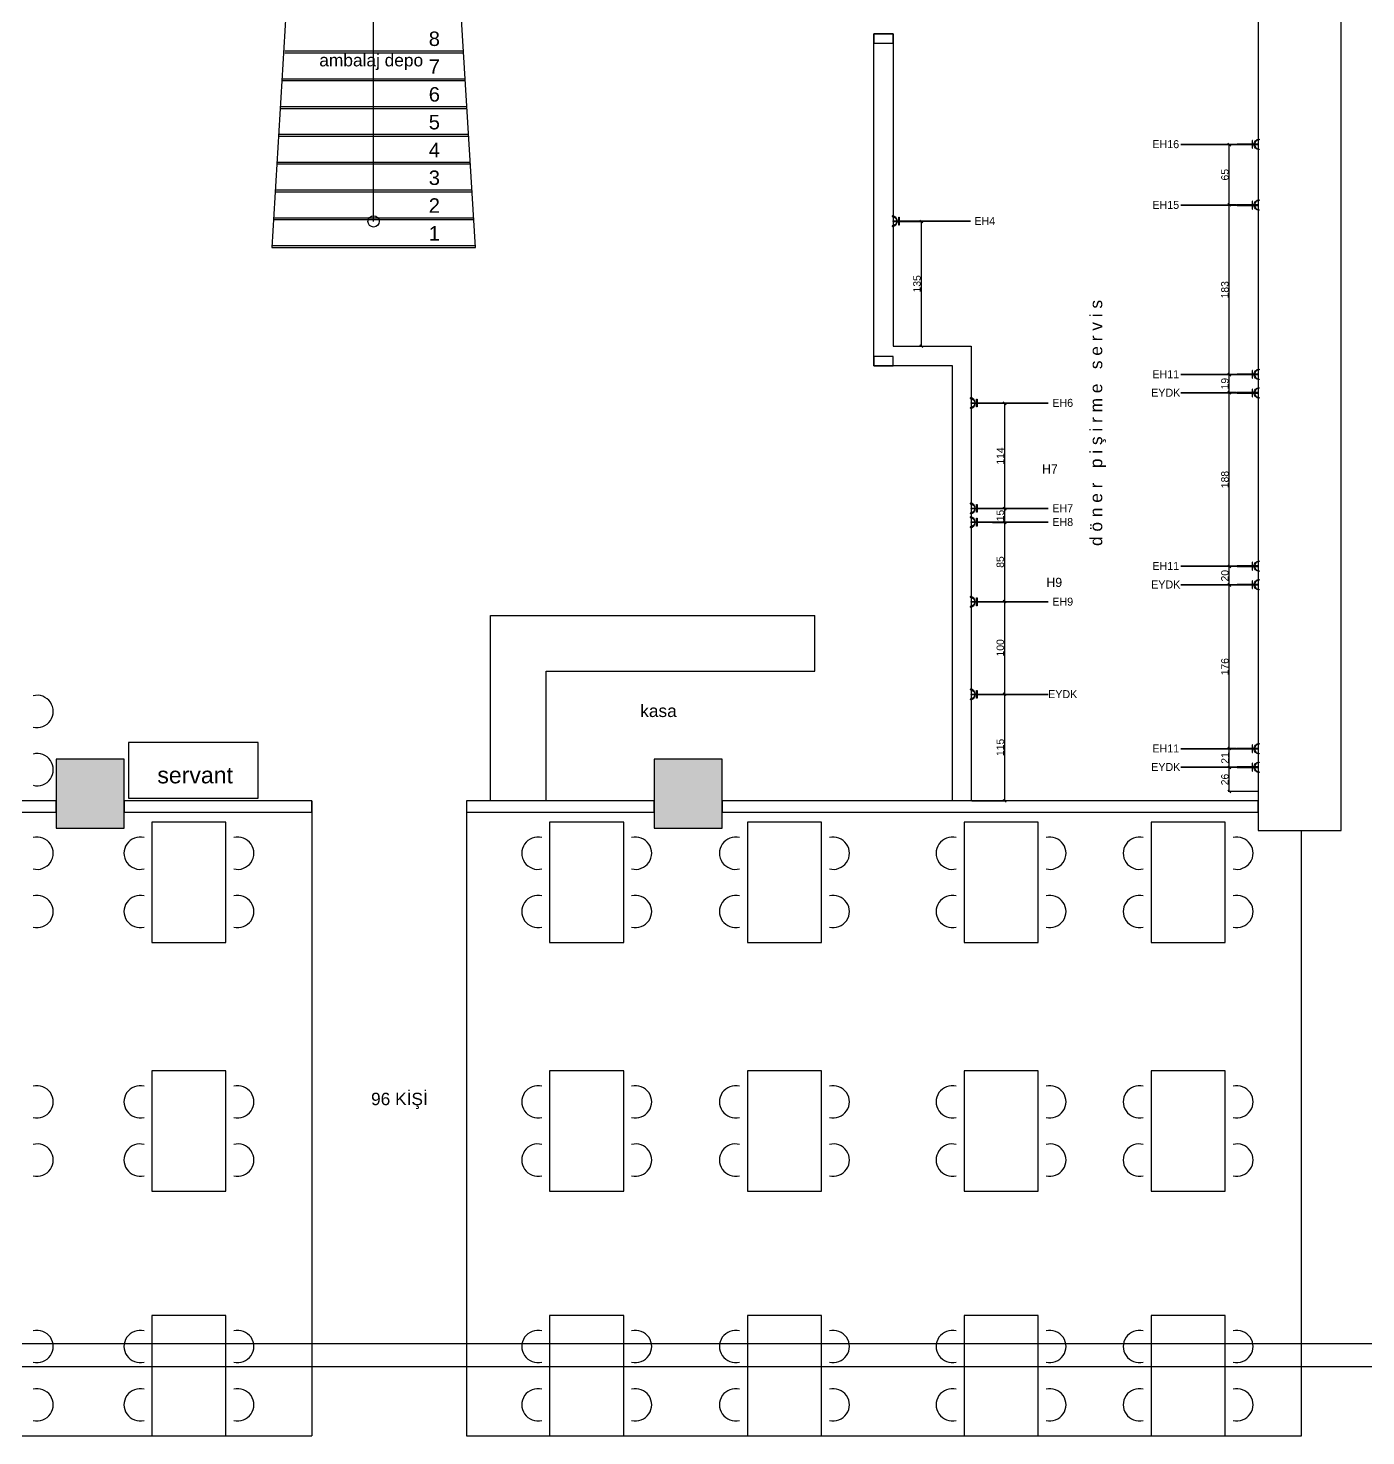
# Model space of a CAD drawing. Header units: millimetres. Extents: x -1066 to 22000, y -1118 to 1876.
# Drawn here: x 4918 to 6362, y -1118 to 401 of the extents above; entities that cross this region are included whole.
import ezdxf
from ezdxf.enums import TextEntityAlignment as Align

# ---------------------------------------------------------------- set-up
doc = ezdxf.new("R2010")
doc.units = ezdxf.units.MM
for name, color, linetype in [('DUVAR', 1, 'Continuous'), ('ELEKTRİK', 10, 'Continuous'), ('S2000-025 Antet', 7, 'Continuous')]:
    doc.layers.add(name, color=color, linetype=linetype)
doc.layers.add('ELK', color=1, linetype='Continuous', lineweight=35)
doc.styles.get("Standard").update_dxf_attribs({"font": 'arial.ttf'})
doc.styles.add('TAKSİM', font='GOTHIC.TTF', dxfattribs={"height": 20})
doc.dimstyles.new('OLCU50', dxfattribs={"dimtxt": 8, "dimasz": 3, "dimexe": 1.25, "dimexo": 0.625, "dimtad": 1, "dimdec": 0, "dimtxsty": 'Standard', "dimblk": 'OBLIQUE', "dimcen": 2.5, "dimclrd": 256, "dimclre": 251, "dimclrt": 25, "dimadec": 0, "dimazin": 0, "dimtfac": 1, "dimtdec": 0, "dimtmove": 0, "dimatfit": 3, "dimldrblk": 'OBLIQUE', "dimfxl": 1, "dimarcsym": 0})

# ---------------------------------------------------------------- blocks, each defined once
blk = doc.blocks.new('A$C50025146')
at = {"layer": 'ELEKTRİK'}
for points in [[(6.940050297998823e-05, 5.345355450490388), (6.940050297998823e-05, 5.908019846885509), (22.50664525620232, 5.908019846885509), (22.50664525620232, 5.345355450490388)], [(16.0258407970905, 9.846670621633166), (16.5885051934838, 9.846670621633166), (16.5885051934838, 1.406704675742731), (16.0258407970905, 1.406704675742731)]]:
    blk.add_hatch(color=256, dxfattribs=at).paths.add_polyline_path(points)
h = blk.add_hatch(color=256, dxfattribs=at)
edge = h.paths.add_edge_path()
edge.add_line((23.70435837441619, 11.25333161261187), (23.70435837441619, 10.69066721622039))
edge.add_ellipse((23.70435837441619, 5.626687648689767), major_axis=(3.580774291992597, -3.580774291992606), ratio=0.9999999999999413, start_angle=134.9999999999983, end_angle=314.9999999999983)
edge.add_line((23.70435837441619, 0.5627080811555061), (23.70435837441619, 4.368476402305532e-05))
edge.add_ellipse((23.70435837441619, 5.626687648689767), major_axis=(3.978638102213783, 3.978638102213774), ratio=0.9999999999999128, start_angle=45.0000000000025, end_angle=225.0000000000025, ccw=False)
for points, elevation in [([(6.940050297998823e-05, 5.908019846885509), (22.50664525620232, 5.908019846885509), (22.50664525620232, 5.345355450490388), (6.940050297998823e-05, 5.345355450490388)], 4.794507297291503e-08), ([(16.0258407970905, 1.406704675742731), (16.0258407970905, 9.846670621633166), (16.5885051934838, 9.846670621633166), (16.5885051934838, 1.406704675742731)], 4.791194770819646e-08)]:
    blk.add_lwpolyline(points, close=True, dxfattribs=dict(at, elevation=elevation))
at = {"layer": 'ELEKTRİK', "elevation": 4.798666618537076e-08}
blk.add_lwpolyline([(23.70435837441437, 4.368476402305532e-05), (23.70435837441619, 0.5627080811555061, -0.9999999999999944), (23.70435837441619, 10.69066721622039), (23.70435837441619, 11.25333161261187, 0.9999999999999944)], format="xyb", close=True, dxfattribs=at)
blk = doc.blocks.new('_Oblique')
at = {"color": 0, "linetype": 'ByBlock', "lineweight": -2}
blk.add_line((-0.5, -0.5), (0.5, 0.5), dxfattribs=at)
blk = doc.blocks.new('*D106')
at = {"layer": 'Defpoints', "color": 0, "transparency": 16777216}
for p in [(5958.3065595793, -317.7384375583116), (5971.952829673286, -317.7384375583116), (5935.7999837236, -432.8789327634671)]:
    blk.add_point(p, dxfattribs=at)
at = {"layer": 'DUVAR', "color": 251, "lineweight": -2, "transparency": 16777216}
for p, q in [((5958.9315595793, -317.7384375583116), (5973.202829673286, -317.7384375583116)), ((5936.4249837236, -432.8789327634671), (5973.202829673286, -432.8789327634671))]:
    blk.add_line(p, q, dxfattribs=at)
at = {"layer": 'DUVAR', "lineweight": -2, "transparency": 16777216}
blk.add_line((5971.952829673286, -432.8789327634671), (5971.952829673286, -317.7384375583116), dxfattribs=at)
at = {"layer": 'DUVAR', "lineweight": -2, "transparency": 16777216, "xscale": 3, "yscale": 3, "zscale": 3}
for p, rotation in [((5971.952829673286, -317.7384375583116), 90), ((5971.952829673286, -432.8789327634671), 270)]:
    blk.add_blockref('_Oblique', p, dxfattribs=dict(at, rotation=rotation))
at = {"layer": 'DUVAR', "color": 25, "transparency": 16777216, "insert": (5967.243245771511, -375.3086851608909), "char_height": 8, "attachment_point": 5, "rotation": 90}
blk.add_mtext('115', dxfattribs=at)
blk = doc.blocks.new('*D107')
at = {"layer": 'Defpoints', "color": 0, "transparency": 16777216}
for p in [(5958.3065595793, -217.8802480121541), (5971.95282967329, -217.8802480121541), (5958.3065595793, -317.7384375583116)]:
    blk.add_point(p, dxfattribs=at)
at = {"layer": 'DUVAR', "color": 251, "lineweight": -2, "transparency": 16777216}
for p, q in [((5958.9315595793, -217.8802480121541), (5973.20282967329, -217.8802480121541)), ((5958.9315595793, -317.7384375583116), (5973.20282967329, -317.7384375583116))]:
    blk.add_line(p, q, dxfattribs=at)
at = {"layer": 'DUVAR', "lineweight": -2, "transparency": 16777216}
blk.add_line((5971.95282967329, -317.7384375583116), (5971.95282967329, -217.8802480121541), dxfattribs=at)
at = {"layer": 'DUVAR', "lineweight": -2, "transparency": 16777216, "xscale": 3, "yscale": 3, "zscale": 3}
for p, rotation in [((5971.95282967329, -217.8802480121541), 90), ((5971.95282967329, -317.7384375583116), 270)]:
    blk.add_blockref('_Oblique', p, dxfattribs=dict(at, rotation=rotation))
at = {"layer": 'DUVAR', "color": 25, "transparency": 16777216, "insert": (5967.243245771515, -267.8093427852344), "char_height": 8, "attachment_point": 5, "rotation": 90}
blk.add_mtext('100', dxfattribs=at)
blk = doc.blocks.new('*D108')
at = {"layer": 'Defpoints', "color": 0, "transparency": 16777216}
for p in [(5958.3065595793, -132.4895449427696), (5971.952829673293, -132.4895449427696), (5958.3065595793, -217.8802480121541)]:
    blk.add_point(p, dxfattribs=at)
at = {"layer": 'DUVAR', "color": 251, "lineweight": -2, "transparency": 16777216}
for p, q in [((5958.9315595793, -132.4895449427696), (5973.202829673293, -132.4895449427696)), ((5958.9315595793, -217.8802480121541), (5973.202829673293, -217.8802480121541))]:
    blk.add_line(p, q, dxfattribs=at)
at = {"layer": 'DUVAR', "lineweight": -2, "transparency": 16777216}
blk.add_line((5971.952829673293, -217.8802480121541), (5971.952829673293, -132.4895449427696), dxfattribs=at)
at = {"layer": 'DUVAR', "lineweight": -2, "transparency": 16777216, "xscale": 3, "yscale": 3, "zscale": 3}
for p, rotation in [((5971.952829673293, -132.4895449427696), 90), ((5971.952829673293, -217.8802480121541), 270)]:
    blk.add_blockref('_Oblique', p, dxfattribs=dict(at, rotation=rotation))
at = {"layer": 'DUVAR', "color": 25, "transparency": 16777216, "insert": (5967.243245771519, -175.1848964774635), "char_height": 8, "attachment_point": 5, "rotation": 90}
blk.add_mtext('85', dxfattribs=at)
blk = doc.blocks.new('*D109')
at = {"layer": 'Defpoints', "color": 0, "transparency": 16777216}
for p in [(5958.3065595793, -117.5934183261107), (5971.952829673297, -117.5934183261107), (5958.3065595793, -132.4895449427696)]:
    blk.add_point(p, dxfattribs=at)
at = {"layer": 'DUVAR', "color": 251, "lineweight": -2, "transparency": 16777216}
for p, q in [((5958.9315595793, -117.5934183261107), (5973.202829673297, -117.5934183261107)), ((5958.9315595793, -132.4895449427696), (5973.202829673297, -132.4895449427696))]:
    blk.add_line(p, q, dxfattribs=at)
at = {"layer": 'DUVAR', "lineweight": -2, "transparency": 16777216}
blk.add_line((5971.952829673297, -132.4895449427696), (5971.952829673297, -117.5934183261107), dxfattribs=at)
at = {"layer": 'DUVAR', "lineweight": -2, "transparency": 16777216, "xscale": 3, "yscale": 3, "zscale": 3}
for p, rotation in [((5971.952829673297, -117.5934183261107), 90), ((5971.952829673297, -132.4895449427696), 270)]:
    blk.add_blockref('_Oblique', p, dxfattribs=dict(at, rotation=rotation))
at = {"layer": 'DUVAR', "color": 25, "transparency": 16777216, "insert": (5967.243245771522, -125.0414816344418), "char_height": 8, "attachment_point": 5, "rotation": 90}
blk.add_mtext('15', dxfattribs=at)
blk = doc.blocks.new('*D110')
at = {"layer": 'Defpoints', "color": 0, "transparency": 16777216}
for p in [(5947.05327165145, -3.912254685832522), (5971.952829673301, -3.912254685832518), (5958.3065595793, -117.5934183261107)]:
    blk.add_point(p, dxfattribs=at)
at = {"layer": 'DUVAR', "color": 251, "lineweight": -2, "transparency": 16777216}
for p, q in [((5947.67827165145, -3.912254685832522), (5973.202829673301, -3.912254685832518)), ((5958.9315595793, -117.5934183261107), (5973.202829673301, -117.5934183261107))]:
    blk.add_line(p, q, dxfattribs=at)
at = {"layer": 'DUVAR', "lineweight": -2, "transparency": 16777216}
blk.add_line((5971.952829673301, -117.5934183261107), (5971.952829673301, -3.912254685832518), dxfattribs=at)
at = {"layer": 'DUVAR', "lineweight": -2, "transparency": 16777216, "xscale": 3, "yscale": 3, "zscale": 3}
for p, rotation in [((5971.952829673301, -3.912254685832518), 90), ((5971.952829673301, -117.5934183261107), 270)]:
    blk.add_blockref('_Oblique', p, dxfattribs=dict(at, rotation=rotation))
at = {"layer": 'DUVAR', "color": 25, "transparency": 16777216, "insert": (5967.311458595537, -60.75283650597327), "char_height": 8, "attachment_point": 5, "rotation": 90}
blk.add_mtext('114', dxfattribs=at)
blk = doc.blocks.new('*D111')
at = {"layer": 'Defpoints', "color": 0, "transparency": 16777216}
for p in [(5851.662522968218, 192.3996734940603), (5882.01395960624, 192.3996734940603), (5851.662522968218, 57.68100569225774)]:
    blk.add_point(p, dxfattribs=at)
at = {"layer": 'DUVAR', "color": 251, "lineweight": -2, "transparency": 16777216}
for p, q in [((5852.287522968218, 192.3996734940603), (5883.26395960624, 192.3996734940603)), ((5852.287522968218, 57.68100569225774), (5883.26395960624, 57.68100569225775))]:
    blk.add_line(p, q, dxfattribs=at)
at = {"layer": 'DUVAR', "lineweight": -2, "transparency": 16777216}
blk.add_line((5882.01395960624, 57.68100569225775), (5882.01395960624, 192.3996734940603), dxfattribs=at)
at = {"layer": 'DUVAR', "lineweight": -2, "transparency": 16777216, "xscale": 3, "yscale": 3, "zscale": 3}
for p, rotation in [((5882.01395960624, 192.3996734940603), 90), ((5882.01395960624, 57.68100569225775), 270)]:
    blk.add_blockref('_Oblique', p, dxfattribs=dict(at, rotation=rotation))
at = {"layer": 'DUVAR', "color": 25, "transparency": 16777216, "insert": (5877.301647191505, 125.0403395931573), "char_height": 8, "attachment_point": 5, "rotation": 90}
blk.add_mtext('135', dxfattribs=at)
blk = doc.blocks.new('*D112')
at = {"layer": 'Defpoints', "color": 0, "transparency": 16777216}
for p in [(6214.420753211925, -396.9579203293599), (6222.950453351472, -396.9579203293599), (6245.457029207171, -422.8789327634671)]:
    blk.add_point(p, dxfattribs=at)
at = {"layer": 'DUVAR', "color": 251, "lineweight": -2, "transparency": 16777216}
for p, q in [((6222.325453351472, -396.9579203293599), (6213.170753211925, -396.9579203293599)), ((6244.832029207171, -422.8789327634671), (6213.170753211925, -422.8789327634671))]:
    blk.add_line(p, q, dxfattribs=at)
at = {"layer": 'DUVAR', "lineweight": -2, "transparency": 16777216}
blk.add_line((6214.420753211925, -422.8789327634671), (6214.420753211925, -396.9579203293599), dxfattribs=at)
at = {"layer": 'DUVAR', "lineweight": -2, "transparency": 16777216, "xscale": 3, "yscale": 3, "zscale": 3}
for p, rotation in [((6214.420753211925, -396.9579203293599), 90), ((6214.420753211925, -422.8789327634671), 270)]:
    blk.add_blockref('_Oblique', p, dxfattribs=dict(at, rotation=rotation))
at = {"layer": 'DUVAR', "color": 25, "transparency": 16777216, "insert": (6209.71116931015, -409.9184265464152), "char_height": 8, "attachment_point": 5, "rotation": 90}
blk.add_mtext('26', dxfattribs=at)
blk = doc.blocks.new('*D113')
at = {"layer": 'Defpoints', "color": 0, "transparency": 16777216}
for p in [(6214.420753211933, -376.3952559329647), (6222.950453351472, -376.3952559329647), (6222.950453351472, -396.9579203293599)]:
    blk.add_point(p, dxfattribs=at)
at = {"layer": 'DUVAR', "color": 251, "lineweight": -2, "transparency": 16777216}
for p, q in [((6222.325453351472, -376.3952559329647), (6213.170753211933, -376.3952559329647)), ((6222.325453351472, -396.9579203293599), (6213.170753211933, -396.9579203293599))]:
    blk.add_line(p, q, dxfattribs=at)
at = {"layer": 'DUVAR', "lineweight": -2, "transparency": 16777216}
blk.add_line((6214.420753211933, -396.9579203293599), (6214.420753211933, -376.3952559329647), dxfattribs=at)
at = {"layer": 'DUVAR', "lineweight": -2, "transparency": 16777216, "xscale": 3, "yscale": 3, "zscale": 3}
for p, rotation in [((6214.420753211933, -376.3952559329647), 90), ((6214.420753211933, -396.9579203293599), 270)]:
    blk.add_blockref('_Oblique', p, dxfattribs=dict(at, rotation=rotation))
at = {"layer": 'DUVAR', "color": 25, "transparency": 16777216, "insert": (6209.779382134168, -386.676588131164), "char_height": 8, "attachment_point": 5, "rotation": 90}
blk.add_mtext('21', dxfattribs=at)
blk = doc.blocks.new('*D114')
at = {"layer": 'Defpoints', "color": 0, "transparency": 16777216}
for p in [(6214.42075321194, -199.9579203293598), (6222.950453351472, -199.9579203293598), (6222.950453351472, -376.3952559329647)]:
    blk.add_point(p, dxfattribs=at)
at = {"layer": 'DUVAR', "color": 251, "lineweight": -2, "transparency": 16777216}
for p, q in [((6222.325453351472, -199.9579203293598), (6213.17075321194, -199.9579203293598)), ((6222.325453351472, -376.3952559329647), (6213.17075321194, -376.3952559329647))]:
    blk.add_line(p, q, dxfattribs=at)
at = {"layer": 'DUVAR', "lineweight": -2, "transparency": 16777216}
blk.add_line((6214.42075321194, -376.3952559329647), (6214.42075321194, -199.9579203293598), dxfattribs=at)
at = {"layer": 'DUVAR', "lineweight": -2, "transparency": 16777216, "xscale": 3, "yscale": 3, "zscale": 3}
for p, rotation in [((6214.42075321194, -199.9579203293598), 90), ((6214.42075321194, -376.3952559329647), 270)]:
    blk.add_blockref('_Oblique', p, dxfattribs=dict(at, rotation=rotation))
at = {"layer": 'DUVAR', "color": 25, "transparency": 16777216, "insert": (6209.711169310164, -288.176588131164), "char_height": 8, "attachment_point": 5, "rotation": 90}
blk.add_mtext('176', dxfattribs=at)
blk = doc.blocks.new('*D115')
at = {"layer": 'Defpoints', "color": 0, "transparency": 16777216}
for p in [(6214.420753211947, -179.9579203293598), (6222.950453351472, -179.9579203293598), (6222.950453351472, -199.9579203293598)]:
    blk.add_point(p, dxfattribs=at)
at = {"layer": 'DUVAR', "color": 251, "lineweight": -2, "transparency": 16777216}
for p, q in [((6222.325453351472, -179.9579203293598), (6213.170753211947, -179.9579203293598)), ((6222.325453351472, -199.9579203293598), (6213.170753211947, -199.9579203293598))]:
    blk.add_line(p, q, dxfattribs=at)
at = {"layer": 'DUVAR', "lineweight": -2, "transparency": 16777216}
blk.add_line((6214.420753211947, -199.9579203293598), (6214.420753211947, -179.9579203293598), dxfattribs=at)
at = {"layer": 'DUVAR', "lineweight": -2, "transparency": 16777216, "xscale": 3, "yscale": 3, "zscale": 3}
for p, rotation in [((6214.420753211947, -179.9579203293598), 90), ((6214.420753211947, -199.9579203293598), 270)]:
    blk.add_blockref('_Oblique', p, dxfattribs=dict(at, rotation=rotation))
at = {"layer": 'DUVAR', "color": 25, "transparency": 16777216, "insert": (6209.711169310171, -189.9579203293615), "char_height": 8, "attachment_point": 5, "rotation": 90}
blk.add_mtext('20', dxfattribs=at)
blk = doc.blocks.new('*D116')
at = {"layer": 'Defpoints', "color": 0, "transparency": 16777216}
for p in [(6214.420753211954, 7.604744067035429), (6222.950453351472, 7.60474406703543), (6222.950453351472, -179.9579203293598)]:
    blk.add_point(p, dxfattribs=at)
at = {"layer": 'DUVAR', "color": 251, "lineweight": -2, "transparency": 16777216}
for p, q in [((6222.325453351472, 7.60474406703543), (6213.170753211954, 7.604744067035428)), ((6222.325453351472, -179.9579203293598), (6213.170753211954, -179.9579203293598))]:
    blk.add_line(p, q, dxfattribs=at)
at = {"layer": 'DUVAR', "lineweight": -2, "transparency": 16777216}
blk.add_line((6214.420753211954, -179.9579203293598), (6214.420753211954, 7.604744067035429), dxfattribs=at)
at = {"layer": 'DUVAR', "lineweight": -2, "transparency": 16777216, "xscale": 3, "yscale": 3, "zscale": 3}
for p, rotation in [((6214.420753211954, 7.604744067035429), 90), ((6214.420753211954, -179.9579203293598), 270)]:
    blk.add_blockref('_Oblique', p, dxfattribs=dict(at, rotation=rotation))
at = {"layer": 'DUVAR', "color": 25, "transparency": 16777216, "insert": (6209.711169310179, -86.17658813116392), "char_height": 8, "attachment_point": 5, "rotation": 90}
blk.add_mtext('188', dxfattribs=at)
blk = doc.blocks.new('*D117')
at = {"layer": 'Defpoints', "color": 0, "transparency": 16777216}
for p in [(6214.420753211962, 27.04207967064032), (6222.950453351472, 27.04207967064032), (6222.950453351472, 7.60474406703543)]:
    blk.add_point(p, dxfattribs=at)
at = {"layer": 'DUVAR', "color": 251, "lineweight": -2, "transparency": 16777216}
for p, q in [((6222.325453351472, 27.04207967064032), (6213.170753211962, 27.04207967064032)), ((6222.325453351472, 7.60474406703543), (6213.170753211962, 7.604744067035428))]:
    blk.add_line(p, q, dxfattribs=at)
at = {"layer": 'DUVAR', "lineweight": -2, "transparency": 16777216}
blk.add_line((6214.420753211962, 7.604744067035429), (6214.420753211962, 27.04207967064032), dxfattribs=at)
at = {"layer": 'DUVAR', "lineweight": -2, "transparency": 16777216, "xscale": 3, "yscale": 3, "zscale": 3}
for p, rotation in [((6214.420753211962, 27.04207967064032), 90), ((6214.420753211962, 7.604744067035429), 270)]:
    blk.add_blockref('_Oblique', p, dxfattribs=dict(at, rotation=rotation))
at = {"layer": 'DUVAR', "color": 25, "transparency": 16777216, "insert": (6209.711169310186, 17.32341186883611), "char_height": 8, "attachment_point": 5, "rotation": 90}
blk.add_mtext('19', dxfattribs=at)
blk = doc.blocks.new('*D118')
at = {"layer": 'Defpoints', "color": 0, "transparency": 16777216}
for p in [(6214.420753211969, 210.3266158332963), (6222.950453351472, 210.3266158332963), (6222.950453351472, 27.04207967064032)]:
    blk.add_point(p, dxfattribs=at)
at = {"layer": 'DUVAR', "color": 251, "lineweight": -2, "transparency": 16777216}
for p, q in [((6222.325453351472, 210.3266158332963), (6213.170753211969, 210.3266158332963)), ((6222.325453351472, 27.04207967064032), (6213.170753211969, 27.04207967064032))]:
    blk.add_line(p, q, dxfattribs=at)
at = {"layer": 'DUVAR', "lineweight": -2, "transparency": 16777216}
blk.add_line((6214.420753211969, 27.04207967064032), (6214.420753211969, 210.3266158332963), dxfattribs=at)
at = {"layer": 'DUVAR', "lineweight": -2, "transparency": 16777216, "xscale": 3, "yscale": 3, "zscale": 3}
for p, rotation in [((6214.420753211969, 210.3266158332963), 90), ((6214.420753211969, 27.04207967064032), 270)]:
    blk.add_blockref('_Oblique', p, dxfattribs=dict(at, rotation=rotation))
at = {"layer": 'DUVAR', "color": 25, "transparency": 16777216, "insert": (6209.708440797233, 118.6843477519665), "char_height": 8, "attachment_point": 5, "rotation": 90}
blk.add_mtext('183', dxfattribs=at)
blk = doc.blocks.new('*D119')
at = {"layer": 'Defpoints', "color": 0, "transparency": 16777216}
for p in [(6214.420753211976, 275.3093704548746), (6222.950453351472, 275.3093704548746), (6222.950453351472, 210.3266158332963)]:
    blk.add_point(p, dxfattribs=at)
at = {"layer": 'DUVAR', "color": 251, "lineweight": -2, "transparency": 16777216}
for p, q in [((6222.325453351472, 275.3093704548746), (6213.170753211976, 275.3093704548746)), ((6222.325453351472, 210.3266158332963), (6213.170753211976, 210.3266158332963))]:
    blk.add_line(p, q, dxfattribs=at)
at = {"layer": 'DUVAR', "lineweight": -2, "transparency": 16777216}
blk.add_line((6214.420753211976, 210.3266158332963), (6214.420753211976, 275.3093704548746), dxfattribs=at)
at = {"layer": 'DUVAR', "lineweight": -2, "transparency": 16777216, "xscale": 3, "yscale": 3, "zscale": 3}
for p, rotation in [((6214.420753211976, 275.3093704548746), 90), ((6214.420753211976, 210.3266158332963), 270)]:
    blk.add_blockref('_Oblique', p, dxfattribs=dict(at, rotation=rotation))
at = {"layer": 'DUVAR', "color": 25, "transparency": 16777216, "insert": (6209.711169310201, 242.8179931440837), "char_height": 8, "attachment_point": 5, "rotation": 90}
blk.add_mtext('65', dxfattribs=at)

msp = doc.modelspace()

# ---------------------------------------------------------------- hatches: boundary and pattern name
at = {"layer": 'DUVAR'}
h = msp.add_hatch(dxfattribs=at)
h.set_pattern_fill('ANSI36', color=157)
h.set_pattern_definition([(45, (1217.580246758233, 9.094947017729282e-13), (1.683798022700467, 6.173926083235044), [7.9375, -1.5875, 0, -1.5875])])
h.paths.add_polyline_path([(5646.810654642593, 749.850674543584), (5607.085027775916, 749.8506745435839), (5606.947841209255, 707.2601701150902), (5646.673468075931, 707.2601701150902)])
h.paths.add_polyline_path([(4352.817993939289, 1260.292218585158), (4288.429956555269, 1260.292218585158), (4288.429956555269, 1207.701714156664), (4352.81799393929, 1207.701714156664)])
h.paths.add_polyline_path([(4361.894723510208, 759.850674543584), (4288.429956555269, 759.850674543584), (4288.429956555269, 707.2601701150902), (4361.894723510208, 707.2601701150902)])
h.paths.add_polyline_path([(4361.894723510208, 193.3083205823302), (4288.429956555269, 193.3083205823302), (4288.429956555269, 118.628629799887), (4303.051471759077, 118.628629799887), (4361.894723510208, 118.628629799887)])
h.paths.add_polyline_path([(4361.894723510208, -387.8379957433888), (4288.429956555269, -387.837995743389), (4288.429956555269, -462.5176865258322), (4361.894723510208, -462.517686525832)])
h.paths.add_polyline_path([(5021.556858635883, -387.8379957433892), (4948.09209168093, -387.8379957433888), (4948.09209168093, -462.5176865258322), (5021.556858635883, -462.5176865258322)])
h.paths.add_polyline_path([(5667.033767719286, -387.8379957433892), (5593.569000764347, -387.8379957433892), (5593.569000764347, -462.5176865258325), (5667.033767719286, -462.5176865258327)])

# ---------------------------------------------------------------- linework, layer by layer
for points in [[(3566.807454902071, 1847.389836800692), (7556.597449701792, 1847.389836800692), (7556.597449701792, -1018.946118842592), (3566.807454902071, -1018.946118842592)], [(4948.09209168093, -462.5176865258323), (5021.556858635883, -462.5176865258323), (5021.556858635883, -387.8379957433891), (4948.09209168093, -387.8379957433891)], [(5593.569000764347, -462.5176865258323), (5667.033767719286, -462.5176865258323), (5667.033767719286, -387.8379957433891), (5593.569000764347, -387.8379957433891)], [(4361.894723510208, -445.1906381713026), (4948.09209168093, -445.1906381713026), (4948.09209168093, -432.8789327634669), (4361.894723510208, -432.8789327634669)], [(5021.556858635883, -445.1906381713026), (5224.174041391434, -445.1906381713026), (5224.174041391434, -432.8789327634669), (5021.556858635883, -432.8789327634669)], [(5390.951818008782, -445.1906381713026), (5593.569000764347, -445.1906381713026), (5593.569000764347, -432.8789327634669), (5390.951818008782, -432.8789327634669)], [(5667.033767719286, -445.1906381713026), (6245.457029207168, -445.1906381713026), (6245.457029207168, -432.8789327634669), (5667.033767719286, -432.8789327634669)]]:
    msp.add_lwpolyline(points, close=True)
for points in [[(5845.115672937921, 1236.501284736506), (6245.442654617463, 1236.501284736506), (6245.442654617463, 1203.255493281911), (6278.442654617463, 1203.255493281911), (6278.442654617464, 820.121067236534), (6245.457029207168, 820.121067236534), (6245.457029207168, -465.0133049361912), (6335.343004157526, -465.0133049361912), (6335.343004157526, 1260.292218585158), (6335.343004157526, 1260.292218585158), (5845.115672937921, 1260.292218585158), (5845.115672937921, 1210.784760794771), (5799.799723522461, 1210.784760794771)], [(5830.625118697821, 394.8020047741848), (5851.662522968216, 394.8020047741848), (5851.662522968216, 57.68100569225771), (5935.799983723598, 57.68100569225771), (5935.799983723598, -432.8789327634669), (5915.628905867798, -432.8789327634669), (5915.628905867798, 36.6384844602817), (5830.625118697821, 36.6384844602817), (5830.625118697821, 394.8020047741848), (5830.625118697821, 394.8020047741848)], [(4325.162340032738, -462.5176865258323), (4325.162340032738, -1118.324408190851), (5224.174041391434, -1118.324408190851)], [(5390.951818008782, -1118.324408190851), (6292.505969700673, -1118.324408190851), (6292.505969700673, -465.0133049361912)]]:
    msp.add_lwpolyline(points)
at = {"color": 8}
for points in [[(5051.397324480655, -455.9656241860004), (5051.397324480655, -585.9656241860004), (5131.397324480655, -585.9656241860004), (5131.397324480655, -455.9656241860004)], [(5480.79098498237, -455.9656241860004), (5480.79098498237, -585.9656241860004), (5560.79098498237, -585.9656241860004), (5560.79098498237, -455.9656241860004)], [(5694.20989022922, -455.9656241860004), (5694.20989022922, -585.9656241860004), (5774.20989022922, -585.9656241860004), (5774.20989022922, -455.9656241860004)], [(5928.076089138151, -455.9656241860004), (5928.076089138151, -585.9656241860004), (6008.076089138151, -585.9656241860004), (6008.076089138151, -455.9656241860004)], [(6129.993395127836, -455.9656241860004), (6129.993395127836, -585.9656241860004), (6209.993395127836, -585.9656241860004), (6209.993395127836, -455.9656241860004)], [(5051.397324480655, -724.2127127581134), (5051.397324480655, -854.2127127581134), (5131.397324480655, -854.2127127581134), (5131.397324480655, -724.2127127581134)], [(5480.79098498237, -724.2127127581134), (5480.79098498237, -854.2127127581134), (5560.79098498237, -854.2127127581134), (5560.79098498237, -724.2127127581134)], [(5694.20989022922, -724.2127127581134), (5694.20989022922, -854.2127127581134), (5774.20989022922, -854.2127127581134), (5774.20989022922, -724.2127127581134)], [(5928.076089138151, -724.2127127581134), (5928.076089138151, -854.2127127581134), (6008.076089138151, -854.2127127581134), (6008.076089138151, -724.2127127581134)], [(6129.993395127836, -724.2127127581134), (6129.993395127836, -854.2127127581134), (6209.993395127836, -854.2127127581134), (6209.993395127836, -724.2127127581134)], [(5051.397324480655, -988.3244081908506), (5051.397324480655, -1118.324408190851), (5131.397324480655, -1118.324408190851), (5131.397324480655, -988.3244081908506)], [(5480.79098498237, -988.3244081908506), (5480.79098498237, -1118.324408190851), (5560.79098498237, -1118.324408190851), (5560.79098498237, -988.3244081908506)], [(5694.20989022922, -988.3244081908506), (5694.20989022922, -1118.324408190851), (5774.20989022922, -1118.324408190851), (5774.20989022922, -988.3244081908506)], [(5928.076089138151, -988.3244081908506), (5928.076089138151, -1118.324408190851), (6008.076089138151, -1118.324408190851), (6008.076089138151, -988.3244081908506)], [(6129.993395127836, -988.3244081908506), (6129.993395127836, -1118.324408190851), (6209.993395127836, -1118.324408190851), (6209.993395127836, -988.3244081908506)]]:
    msp.add_lwpolyline(points, close=True, dxfattribs=at)
for centre, start, end in [((4927.53877526131, -336.4266059761495), 255.9260559088673, 104.0739440911327), ((4927.53877526131, -399.3312595507842), 255.9260559088673, 104.0739440911327), ((4927.53877526131, -489.513297398683), 255.9260559088673, 104.0739440911327), ((5038.673421198466, -489.513297398683), 75.92605590897472, 284.0739440910253), ((5144.121227762844, -489.513297398683), 255.9260559088673, 104.0739440911327), ((5468.067081700181, -489.513297398683), 75.92605590897472, 284.0739440910253), ((5573.514888264559, -489.513297398683), 255.9260559088673, 104.0739440911327), ((5681.485986947031, -489.513297398683), 75.92605590897472, 284.0739440910253), ((5786.933793511409, -489.513297398683), 255.9260559088673, 104.0739440911327), ((5915.352185855962, -489.513297398683), 75.92605590897472, 284.0739440910253), ((6020.79999242034, -489.513297398683), 255.9260559088673, 104.0739440911327), ((6117.269491845647, -489.513297398683), 75.92605590897472, 284.0739440910253), ((6222.717298410025, -489.513297398683), 255.9260559088673, 104.0739440911327), ((4927.53877526131, -552.4179509733177), 255.9260559088673, 104.0739440911327), ((5038.673421198466, -552.4179509733177), 75.92605590875982, 284.0739440912402), ((5144.121227762844, -552.4179509733177), 255.9260559088673, 104.0739440911327), ((5468.067081700181, -552.4179509733177), 75.92605590875982, 284.0739440912402), ((5573.514888264559, -552.4179509733177), 255.9260559088673, 104.0739440911327), ((5681.485986947031, -552.4179509733177), 75.92605590875982, 284.0739440912402), ((5786.933793511409, -552.4179509733177), 255.9260559088673, 104.0739440911327), ((5915.352185855962, -552.4179509733177), 75.92605590875982, 284.0739440912402), ((6020.79999242034, -552.4179509733177), 255.9260559088673, 104.0739440911327), ((6117.269491845647, -552.4179509733177), 75.92605590875982, 284.0739440912402), ((6222.717298410025, -552.4179509733177), 255.9260559088673, 104.0739440911327), ((4927.53877526131, -757.760385970796), 255.9260559088673, 104.0739440911327), ((5038.673421198466, -757.760385970796), 75.92605590897472, 284.0739440910253), ((5144.121227762844, -757.760385970796), 255.9260559088673, 104.0739440911327), ((5468.067081700181, -757.760385970796), 75.92605590897472, 284.0739440910253), ((5573.514888264559, -757.760385970796), 255.9260559088673, 104.0739440911327), ((5681.485986947031, -757.760385970796), 75.92605590897472, 284.0739440910253), ((5786.933793511409, -757.760385970796), 255.9260559088673, 104.0739440911327), ((5915.352185855962, -757.760385970796), 75.92605590897472, 284.0739440910253), ((6020.79999242034, -757.760385970796), 255.9260559088673, 104.0739440911327), ((6117.269491845647, -757.760385970796), 75.92605590897472, 284.0739440910253), ((6222.717298410025, -757.760385970796), 255.9260559088673, 104.0739440911327), ((4927.53877526131, -820.6650395454308), 255.9260559088673, 104.0739440911327), ((5038.673421198466, -820.6650395454308), 75.92605590875982, 284.0739440912402), ((5144.121227762844, -820.6650395454308), 255.9260559088673, 104.0739440911327), ((5468.067081700181, -820.6650395454308), 75.92605590875982, 284.0739440912402), ((5573.514888264559, -820.6650395454308), 255.9260559088673, 104.0739440911327), ((5681.485986947031, -820.6650395454308), 75.92605590875982, 284.0739440912402), ((5786.933793511409, -820.6650395454308), 255.9260559088673, 104.0739440911327), ((5915.352185855962, -820.6650395454308), 75.92605590875982, 284.0739440912402), ((6020.79999242034, -820.6650395454308), 255.9260559088673, 104.0739440911327), ((6117.269491845647, -820.6650395454308), 75.92605590875982, 284.0739440912402), ((6222.717298410025, -820.6650395454308), 255.9260559088673, 104.0739440911327), ((4927.53877526131, -1021.872081403533), 255.9260559088673, 104.0739440911327), ((5038.673421198466, -1021.872081403533), 75.92605590897472, 284.0739440910253), ((5144.121227762844, -1021.872081403533), 255.9260559088673, 104.0739440911327), ((5468.067081700181, -1021.872081403533), 75.92605590897472, 284.0739440910253), ((5573.514888264559, -1021.872081403533), 255.9260559088673, 104.0739440911327), ((5681.485986947031, -1021.872081403533), 75.92605590897472, 284.0739440910253), ((5786.933793511409, -1021.872081403533), 255.9260559088673, 104.0739440911327), ((5915.352185855962, -1021.872081403533), 75.92605590897472, 284.0739440910253), ((6020.79999242034, -1021.872081403533), 255.9260559088673, 104.0739440911327), ((6117.269491845647, -1021.872081403533), 75.92605590897472, 284.0739440910253), ((6222.717298410025, -1021.872081403533), 255.9260559088673, 104.0739440911327), ((4927.53877526131, -1084.776734978168), 255.9260559088673, 104.0739440911327), ((5038.673421198466, -1084.776734978168), 75.92605590875982, 284.0739440912402), ((5144.121227762844, -1084.776734978168), 255.9260559088673, 104.0739440911327), ((5468.067081700181, -1084.776734978168), 75.92605590875982, 284.0739440912402), ((5573.514888264559, -1084.776734978168), 255.9260559088673, 104.0739440911327), ((5681.485986947031, -1084.776734978168), 75.92605590875982, 284.0739440912402), ((5786.933793511409, -1084.776734978168), 255.9260559088673, 104.0739440911327), ((5915.352185855962, -1084.776734978168), 75.92605590875982, 284.0739440912402), ((6020.79999242034, -1084.776734978168), 255.9260559088673, 104.0739440911327), ((6117.269491845647, -1084.776734978168), 75.92605590875982, 284.0739440912402), ((6222.717298410025, -1084.776734978168), 255.9260559088673, 104.0739440911327)]:
    msp.add_arc(centre, 17.39719830496287, start, end, dxfattribs=at)
at = {"layer": 'DUVAR'}
for p, q in [((5200.891785364487, 494.4482365955828), (5180.758452031154, 164.4482365955828)), ((5290.758452031155, 192.4482365955828), (5290.758452031155, 494.4482365955837)), ((5400.758452031154, 164.4482365955828), (5380.625118697821, 494.4482365955828)), ((5194.758452031154, 374.4482365955828), (5386.758452031154, 374.4482365955828)), ((5194.891785364487, 376.4482365955828), (5386.625118697821, 376.4482365955828)), ((5192.758452031154, 344.4482365955828), (5388.758452031154, 344.4482365955828)), ((5192.891785364487, 346.4482365955828), (5388.625118697821, 346.4482365955828)), ((5190.758452031154, 314.4482365955828), (5390.758452031154, 314.4482365955828)), ((5190.891785364487, 316.4482365955828), (5390.625118697821, 316.4482365955828)), ((5188.758452031154, 284.4482365955828), (5392.758452031154, 284.4482365955828)), ((5188.891785364487, 286.4482365955828), (5392.625118697821, 286.4482365955828)), ((5186.758452031154, 254.4482365955828), (5394.758452031154, 254.4482365955828)), ((5186.891785364487, 256.4482365955828), (5394.625118697821, 256.4482365955827)), ((5184.758452031154, 224.4482365955828), (5396.758452031154, 224.4482365955828)), ((5184.891785364487, 226.4482365955828), (5396.625118697821, 226.4482365955828)), ((5182.758452031154, 194.4482365955828), (5398.758452031154, 194.4482365955828)), ((5182.891785364487, 196.4482365955828), (5398.625118697821, 196.4482365955828)), ((5180.758452031154, 164.4482365955828), (5400.758452031154, 164.4482365955828)), ((5180.891785364487, 166.4482365955828), (5400.625118697821, 166.4482365955828)), ((5416.991161835, -432.8789327634669), (5416.991161835, -232.8789327634669)), ((5416.991161835, -232.8789327634669), (5766.991161835, -232.8789327634669)), ((5766.991161835, -292.8789327634669), (5766.991161835, -232.8789327634669)), ((5476.991161835, -432.8789327634669), (5476.991161835, -292.8789327634669)), ((5476.991161835, -292.8789327634669), (5766.991161835, -292.8789327634669)), ((5224.174041391434, -432.8789327634669), (5224.174041391434, -1118.324408190851)), ((5390.951818008782, -432.8789327634669), (5390.951818008782, -1118.324408190851))]:
    msp.add_line(p, q, dxfattribs=at)
at = {"layer": 'DUVAR', "color": 5}
for points in [[(5830.625118697821, 384.8020047741848), (5851.662522968216, 384.8020047741848), (5851.662522968216, 394.8020047741848), (5830.625118697821, 394.8020047741848)], [(5830.625118697821, 36.63848446028169), (5851.662522968216, 36.63848446028169), (5851.662522968216, 46.63848446028169), (5830.625118697821, 46.63848446028169)]]:
    msp.add_lwpolyline(points, close=True, dxfattribs=at)
at = {"layer": 'DUVAR'}
msp.add_lwpolyline([(5026.007460396289, -429.9734604281175), (5166.007460396289, -429.9734604281175), (5166.007460396289, -369.9734604281175), (5026.007460396289, -369.9734604281175)], close=True, dxfattribs=at)
msp.add_circle((5290.758452031155, 192.4482365955828), 6.153245300562259, dxfattribs=at)
at = {"layer": 'ELK', "color": 1}
for p, q in [((6162.204382824968, 275.590702653043), (6245.457029207168, 275.5907026530721)), ((6162.204382824968, 210.0452836350695), (6245.457029207168, 210.0452836350986)), ((5934.915169350415, 192.6810056922286), (5851.662522968216, 192.6810056922577)), ((6162.204382824968, 27.32341186880876), (6245.457029207168, 27.32341186883787)), ((6162.204382824968, 7.323411868808762), (6245.457029207168, 7.323411868837866)), ((6019.052630105798, -3.630922487664066), (5935.799983723598, -3.630922487634962)), ((6019.052630105798, -117.3120861279422), (5935.799983723598, -117.3120861279131)), ((6019.052630105798, -132.208212744601), (5935.799983723598, -132.2082127445719)), ((6162.204382824968, -179.6765881311912), (6245.457029207168, -179.6765881311621)), ((6162.204382824968, -199.6765881311912), (6245.457029207168, -199.6765881311621)), ((6019.052630105798, -218.1615802103806), (5935.799983723598, -218.1615802103515)), ((6019.052630105798, -318.0197697565382), (5935.799983723598, -318.019769756509)), ((6162.204382824968, -376.6765881311912), (6245.457029207168, -376.6765881311621)), ((6162.204382824968, -396.6765881311912), (6245.457029207168, -396.6765881311621))]:
    msp.add_line(p, q, dxfattribs=at)
at = {"layer": 'S2000-025 Antet'}
msp.add_lwpolyline([(3531.807487379574, 1876.408881157411), (7566.597487379568, 1876.408881157411), (7566.597487379568, -1043.946118842592), (3531.807487379574, -1043.946118842592)], close=True, dxfattribs=at)

# ---------------------------------------------------------------- block references
at = {"layer": 'ELEKTRİK', "xscale": -1, "rotation": 180}
for p in [(6222.950383950965, 281.21739030176, -4.794507297291503e-08), (6222.950383950965, 215.6719712837866, -4.794507297291503e-08), (6222.950383950965, 32.95009951752581, -4.794507297291503e-08), (6222.950383950965, 12.95009951752581, -4.794507297291503e-08), (6222.950383950965, -174.0499004824742, -4.794507297291503e-08), (6222.950383950965, -194.0499004824742, -4.794507297291503e-08), (6222.950383950965, -371.0499004824742, -4.794507297291503e-08), (6222.950383950965, -391.0499004824742, -4.794507297291503e-08)]:
    msp.add_blockref('A$C50025146', p, dxfattribs=at)
at = {"layer": 'ELEKTRİK', "rotation": 180}
for p in [(5874.169168224418, 198.3076933409457, -4.794507297291503e-08), (5958.306628979801, 1.995765161052987, -4.794507297291503e-08), (5958.306628979801, -111.6853984792251, -4.794507297291503e-08), (5958.306628979801, -126.581525095884, -4.794507297291503e-08), (5958.306628979801, -212.5348925616636, -4.794507297291503e-08), (5958.306628979801, -312.3930821078211, -4.794507297291503e-08)]:
    msp.add_blockref('A$C50025146', p, dxfattribs=at)

# ---------------------------------------------------------------- texts
for s, p in [('8', (5350.272499776801, 381.7799897325278)), ('7', (5350.272499776801, 351.7799897325278)), ('6', (5350.272499776801, 321.7799897325278)), ('5', (5350.272499776801, 291.7799897325278)), ('4', (5350.272499776801, 261.7799897325278)), ('3', (5350.272499776801, 231.7799897325278)), ('2', (5350.272499776801, 201.7799897325278)), ('1', (5350.272499776801, 171.7799897325278))]:
    msp.add_text(s, height=15.5925).set_placement(p)
at = {"style": 'TAKSİM'}
for s, p in [('H7', (6012.343408085826, -79.72137705860297, -0.0008635203109835583)), ('H9', (6017.049180749664, -202.1059157989729, -0.0008635203109835583))]:
    msp.add_text(s, height=9.9, dxfattribs=at).set_placement(p)
at = {"layer": 'DUVAR'}
for s, height, p in [('ambalaj depo', 13.365, (5232.129532140087, 359.7736370203738)), ('kasa', 13.365, (5578.554280780472, -342.4974931072423)), ('servant', 17.82, (5057.29476234134, -414.0744992055136)), ('96 KİŞİ', 13.365, (5287.996773307254, -761.4066613599747))]:
    msp.add_text(s, height=height, dxfattribs=at).set_placement(p)
msp.add_text('d ö n e r   p i ş i r m e   s e r v i s ', height=13.365, rotation=90, dxfattribs=at).set_placement((6077.262599499672, -157.911404881615))
at = {"layer": 'ELK', "color": 1, "style": 'TAKSİM'}
for s, p in [('EH16', (6145.825230025154, 271.4972689185769)), ('EH15', (6145.825230025154, 205.9518499006034)), ('EH4', (5950.472024393601, 188.5875719577625)), ('EH11', (6145.825230025154, 23.22997813434267)), ('EH6', (6034.609485148983, -7.724356222130154)), ('EYDK', (6145.825230025154, 3.229978134342673)), ('EH7', (6034.609485148983, -121.4055198624083)), ('EH8', (6034.609485148983, -136.3016464790671)), ('EH11', (6145.825230025154, -183.7700218656573)), ('EYDK', (6145.825230025154, -203.7700218656573)), ('EH9', (6034.609485148983, -222.2550139448467)), ('EYDK', (6034.609485148983, -322.1132034910042)), ('EH11', (6145.825230025154, -380.7700218656573)), ('EYDK', (6145.825230025154, -400.7700218656573))]:
    msp.add_text(s, height=8.64, dxfattribs=at).set_placement(p, align=Align.CENTER)

# ---------------------------------------------------------------- dimensions: what is measured, and where the dimension line sits
at = {"layer": 'DUVAR'}
for base, p1, p2, picture, middle in [((6214.420753211976, 275.3093704548746), (6222.950453351468, 210.3266158332962), (6222.950453351468, 275.3093704548745), '*D119', (6209.711169310201, 242.8179931440837)), ((6214.420753211969, 210.3266158332963), (6222.950453351468, 27.04207967064031), (6222.950453351468, 210.3266158332962), '*D118', (6209.708440797233, 118.6843477519665)), ((6214.420753211962, 27.04207967064032), (6222.950453351468, 7.604744067035426), (6222.950453351468, 27.04207967064031), '*D117', (6209.711169310186, 17.32341186883611)), ((6214.420753211954, 7.604744067035429), (6222.950453351468, -179.9579203293597), (6222.950453351468, 7.604744067035426), '*D116', (6209.711169310179, -86.17658813116392)), ((5971.952829673301, -3.912254685832518), (5958.306559579298, -117.5934183261106), (5947.053271651448, -3.91225468583252), '*D110', (5967.311458595537, -60.75283650597327)), ((5971.952829673297, -117.5934183261107), (5958.306559579298, -132.4895449427695), (5958.306559579298, -117.5934183261106), '*D109', (5967.243245771522, -125.0414816344418)), ((5971.952829673293, -132.4895449427696), (5958.306559579298, -217.880248012154), (5958.306559579298, -132.4895449427695), '*D108', (5967.243245771519, -175.1848964774635)), ((6214.420753211947, -179.9579203293598), (6222.950453351468, -199.9579203293597), (6222.950453351468, -179.9579203293597), '*D115', (6209.711169310171, -189.9579203293615)), ((6214.42075321194, -199.9579203293598), (6222.950453351468, -376.3952559329646), (6222.950453351468, -199.9579203293597), '*D114', (6209.711169310164, -288.176588131164)), ((5971.95282967329, -217.8802480121541), (5958.306559579298, -317.7384375583115), (5958.306559579298, -217.880248012154), '*D107', (5967.243245771515, -267.8093427852344)), ((6214.420753211933, -376.3952559329647), (6222.950453351468, -396.9579203293597), (6222.950453351468, -376.3952559329646), '*D113', (6209.779382134168, -386.676588131164))]:
    dim = msp.add_linear_dim(base=base, p1=p1, p2=p2, angle=90, dimstyle='OLCU50', override={"dimtmove": 1}, dxfattribs=at)
    dim.commit()
    dim.dimension.update_dxf_attribs({"geometry": picture, "text_midpoint": middle})
for base, p1, p2, picture, middle in [((5882.01395960624, 192.3996734940603), (5851.662522968216, 57.68100569225771), (5851.662522968216, 192.3996734940602), '*D111', (5877.301647191505, 125.0403395931573)), ((5971.952829673286, -317.7384375583116), (5935.799983723598, -432.8789327634669), (5958.306559579298, -317.7384375583115), '*D106', (5967.243245771511, -375.3086851608909)), ((6214.420753211925, -396.9579203293599), (6245.457029207168, -422.8789327634669), (6222.950453351468, -396.9579203293597), '*D112', (6209.71116931015, -409.9184265464152))]:
    dim = msp.add_linear_dim(base=base, p1=p1, p2=p2, angle=90, dimstyle='OLCU50', dxfattribs=at)
    dim.commit()
    dim.dimension.update_dxf_attribs({"geometry": picture, "text_midpoint": middle})

doc.saveas('drawing.dxf')
